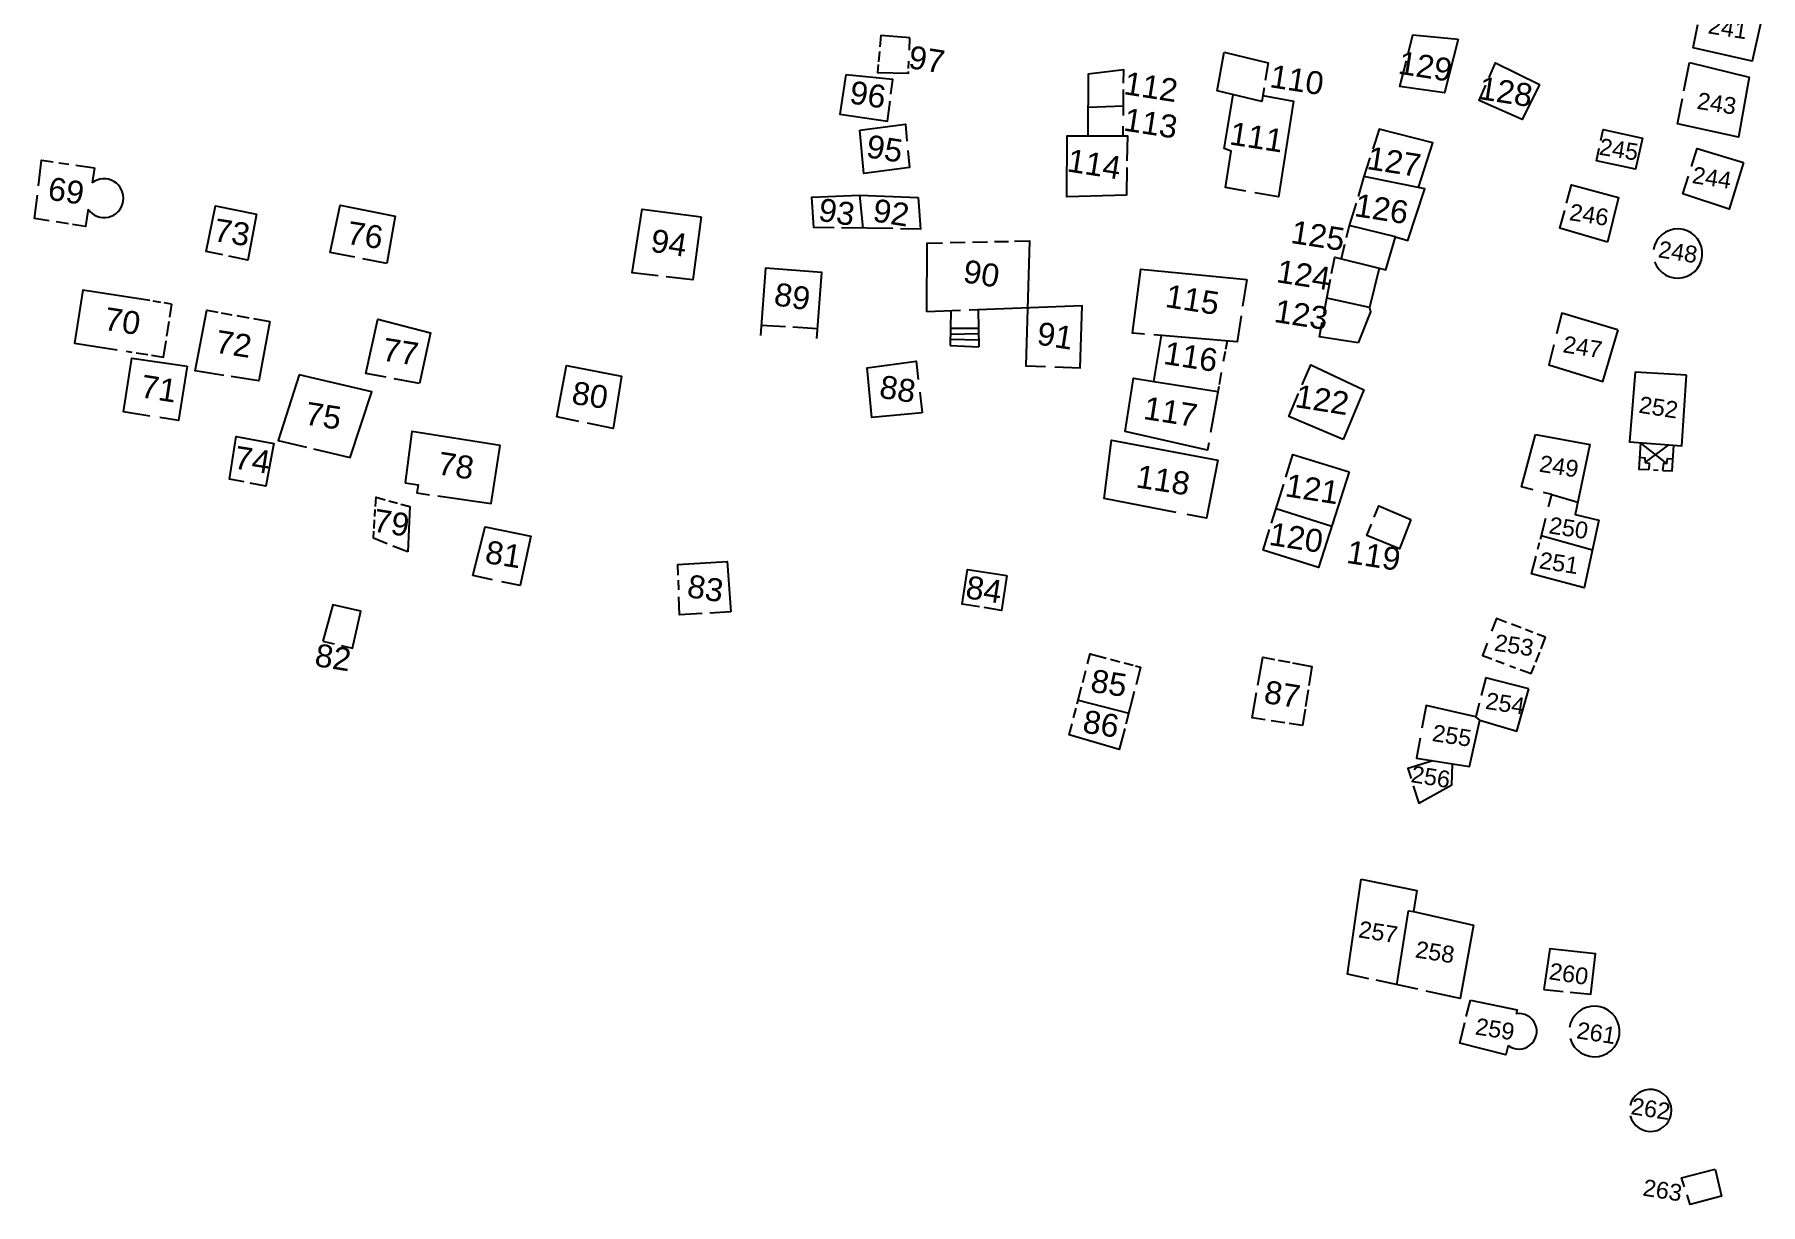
# Model space of a CAD drawing. Header units: inches. Extents: x -39969 to 331006, y -53373 to 393712.
# Drawn here: x -39969 to 110192, y -53373 to 48344 of the extents above; entities that cross this region are included whole.
import ezdxf

# ---------------------------------------------------------------- set-up
doc = ezdxf.new("R2010")
doc.units = ezdxf.units.IN
doc.header["$MEASUREMENT"] = 0
doc.layers.add('BUILDINGS', color=40, linetype='Continuous')
doc.layers.add('NUMBERING', color=5, linetype='Continuous')
doc.styles.get("Standard").update_dxf_attribs({"font": 'arial.ttf'})

msp = doc.modelspace()

# ---------------------------------------------------------------- linework, layer by layer
at = {"layer": 'BUILDINGS'}
for points in [[(36195.84542595595, 48063.87284618616), (33663.69710673392, 48264.98757886886), (33570.16056678817, 47274.83421972393)], [(36148.7042956464, 46971.48275724052), (36195.84542595595, 48063.87284618616)], [(79537.23041922973, 46676.37457242608), (79960.81215070188, 48331.2200832665), (83880.24923773855, 47934.84533900023)], [(110192.3770611733, 49273.82353001832), (109456.7874455154, 46020.40700545907), (104336.0725774579, 47178.18826502561), (104737.6136579849, 49202.7600774467)], [(33532.93185949698, 46880.74085685611), (33446.84094851092, 45969.40497940778)], [(67000.13647789508, 43701.07191166281), (66810.45975706726, 42526.17498072981), (62934.60992075875, 43442.00172933936), (63528.85346662996, 46811.81810712813)], [(63528.85346662996, 46811.81810712813), (67352.93627284467, 45886.38698095083), (67103.98852042109, 44344.35299280286)], [(83880.24923773855, 47934.84533900023), (82701.25786613673, 43272.74072444438), (78804.47261322662, 43813.64259964227), (79382.64238196611, 46072.43134143949)], [(33424.50406163931, 45732.95253440738), (33358.88870059699, 45038.36547586322), (36062.56460214407, 44975.38833111525), (36069.42143260315, 45134.28001633286)], [(36080.56387922913, 45392.48125550152), (36108.41999579593, 46037.98435348271)], [(54780.7668700926, 44112.82238894701), (54789.47514246032, 45279.04790690541), (51705.65253564342, 44898.65335541963), (51677.69003014639, 39541.03644502163)], [(86593.59232663734, 44619.84908154605), (87144.66825669631, 45872.62341746688), (90959.87937169152, 43992.11566543579)], [(104016.4459012374, 45901.62063694), (109213.8284313381, 44651.88301283121), (108268.8541302309, 39408.60466247797), (102959.6603612527, 40566.76732781529), (103398.0764081851, 42779.97446420789)], [(103529.0208553597, 43441.00680321455), (104016.4459012374, 45901.62063694)], [(30624.60830499605, 44834.13977125286), (30090.6407590285, 41420.39832472801), (34251.9722580947, 40825.38842105866), (34465.48915961385, 42556.59120494128)], [(34539.88168138638, 43159.76847043633), (34698.328851033, 44444.46387040615), (30624.60830499605, 44834.13977125286)], [(54759.83429153637, 41309.49857878685), (54776.70631590113, 43569.02659136056)], [(90961.69358523191, 43995.79637753964), (89458.17008578405, 40945.41832908988), (85703.74279105662, 42596.93245577812), (86293.83548181131, 43938.40454423428)], [(51690.70150076597, 42034.03461456298), (54766.13696311042, 42153.56225907803)], [(65425.16032765806, 34733.84433084727), (63655.2287004292, 35051.81499737501), (64150.38034248353, 38217.40005132556), (63531.61745045334, 38443.6586945951), (64322.18579780682, 43114.13064104319)], [(66895.47263363747, 43052.76236233115), (69560.09885517135, 42545.51053604483), (68258.59946591035, 34224.81306797266), (66192.51278505103, 34595.98839980364)], [(31844.55472591147, 40026.57862308621), (35798.91725036875, 40557.83564528822), (35935.31723411381, 39067.3288115561)], [(36009.44753810391, 38257.27208241821), (36143.62344443426, 36791.06878966093), (32188.04218564928, 36252.02020052076), (31844.55472591147, 40026.57862308621)], [(55025.91939296201, 34381.14787620306), (49835.6160480082, 34247.1730940938), (49859.42184985801, 39550.52636095882), (55115.0676793866, 39523.09606352449), (55077.87682284415, 37377.97959449888)], [(54746.50948569923, 39525.01964461804), (54752.96012245119, 40388.89905405045)], [(80446.33595526218, 35050.48390540482), (81684.90520340577, 38922.43084290624), (77014.51869975775, 40130.59362775088), (76457.65781230481, 38386.94005170465)], [(96294.1244871132, 39137.53139826656), (96492.63567929342, 40088.30175936221), (99914.28302912787, 39346.803853333), (99327.82931294294, 36640.60901784897), (95921.29421855883, 37351.85893735291)], [(76213.72416006401, 37623.13028407097), (75693.36928793787, 35993.78504896163)], [(95924.58645733818, 37367.62713167072), (96155.83581800386, 38475.197116673)], [(104194.7393857576, 36864.65684464574), (104691.7343378216, 38443.18836572767), (108710.0252472796, 37221.947214216)], [(-39620.18637788297, 35202.97866004706), (-39350.15110346675, 37408.13103485108), (-38351.72399822995, 37266.27893304826)], [(-37846.95693283156, 37194.56386366487), (-36973.32304921747, 37070.44183015824)], [(-36377.95631194487, 36985.85476058722), (-34748.78738413751, 36754.38965374232)], [(-34748.78738413751, 36754.38965374232), (-34954.1538342759, 35441.44850620628)], [(55067.58519169688, 36784.37273740768), (55025.91939296201, 34381.14787620306)], [(108704.8694133274, 37204.98280003667), (107475.3152545877, 33159.33932283522), (103444.031958539, 34480.2959330082), (103929.3866520785, 36021.85622346401)], [(78428.8057728894, 30747.52085846663), (79518.67540931329, 30428.32139983773), (80985.68330200389, 34943.44192412496), (75693.36928793787, 35993.78504896163), (75176.0291107595, 34271.16012206674)], [(93329.43164226039, 33697.34223800898), (93747.30326150358, 35268.20046272874), (97825.77966457234, 34167.71617251635), (96884.31817080826, 30292.70162448287)], [(-38687.80541606994, 32157.22278955579), (-39968.62581716107, 32357.56500560045), (-39719.57496585697, 34391.35513687134)], [(-35310.05833148211, 33166.09311747551), (-35544.76158955693, 31665.59698095918), (-36666.70136366785, 31841.08754968643)], [(-23583.24872320518, 29179.84193706513), (-25043.2433854416, 29487.68323242665), (-24210.22777687013, 33438.41486051679), (-20662.43126485124, 32727.20108449459)], [(-12106.83124230057, 28986.8205370605), (-14239.94961255789, 29403.57214173675), (-13385.27236906067, 33508.62941864134), (-8584.219972964376, 32540.44239744544), (-9322.993845276536, 28442.93665397167)], [(14290.01186451689, 27364.1378671825), (12035.66822944582, 27628.40898764134), (12902.55413610861, 33170.55171021819), (18032.17171267793, 32502.91932630539)], [(29600.21629402787, 31543.15536057949), (27820.55027473719, 31569.84362575412), (27661.29915293679, 34195.53575313092), (31814.04278792441, 34389.47217231989), (36909.25929800795, 34162.84567406774)], [(31814.04278792441, 34389.47217231989), (32084.13575175405, 31505.90595510602)], [(36909.25929800795, 34162.84567406774), (37099.28932334483, 31430.6976031065), (35380.46581338346, 31456.47346055508)], [(75003.0839069672, 33695.2919947207), (74412.43032654375, 31728.55013766885)], [(96884.31817080826, 30292.70162448287), (92743.7539417632, 31495.66930663587), (93158.2390139699, 33053.79686236382)], [(-37008.93280456215, 31894.61840006709), (-38093.74234568328, 32064.30116534233)], [(-20662.43126485124, 32727.20108449459), (-21395.88566996902, 28718.63430857659), (-23051.83990423754, 29067.79387038946)], [(18032.17171267793, 32502.91932630539), (17292.07305094227, 27012.21367019415), (14974.08822618425, 27283.94528970123)], [(77031.85052848607, 28036.36388388276), (77594.19702036306, 27897.84579470754), (78428.8057728894, 30747.52085846663), (74412.43032654375, 31728.55013766885), (74154.95379538463, 30683.26410385967)], [(34713.04411675409, 31466.48226392268), (30226.10812198371, 31533.76934832335)], [(37656.21683326736, 24232.87845739723), (37681.62645133958, 30219.23221731186), (39013.48156576231, 30245.86459794641)], [(39689.6128003113, 30259.38482564688), (41003.39880800992, 30285.65588822962)], [(41646.17892361433, 30298.50921180845), (42936.11237602308, 30324.30330783129)], [(43548.57260333002, 30336.5503410995), (44759.56820001081, 30360.7659598589)], [(45290.1639707163, 30371.37599423529), (46606.36404503509, 30397.69532957674), (46287.06902151555, 19531.4815081954), (47978.04171355814, 19470.84381645918)], [(74009.25760218129, 30091.77642440796), (73704.82984816282, 28855.88095018268)], [(-9322.993845276536, 28442.93665397167), (-11408.16967018694, 28850.32162758708)], [(72881.23576813564, 27579.20764598251), (73154.76931481807, 28991.37274235487), (77031.85052848607, 28036.36388388276), (76187.65565111116, 24609.15787348151), (76258.90944590048, 24245.60748583079), (75203.2700012587, 21526.20840379596)], [(28089.72395182774, 21922.05043795705), (28532.30245947838, 27664.86665123701), (23625.40117542073, 28043.02415561675), (23194.34977437184, 22186.33941006661)], [(56589.63594983146, 22305.56225296855), (55570.9053788483, 22391.9955753386), (56277.54189424217, 27933.76192086935), (65500.88099372759, 27045.3472442329)], [(65500.88099372759, 27045.3472442329), (65138.11379061638, 24726.117459476)], [(72218.1225012727, 24133.86408752203), (72461.46765861288, 25412.08087107539), (72784.03763541579, 27077.40517193079)], [(-29948.5069405213, 25208.50942307711), (-35764.52177145705, 26118.2336113751), (-36484.46762117371, 21515.50259336829), (-32776.75770534948, 20935.55335116387)], [(-28993.01873702929, 25059.05472671986), (-29636.93553424627, 25159.77432644367)], [(-28055.31509474293, 24912.38183993101), (-28702.2183643654, 25013.56857502461)], [(-28202.70254205913, 23785.61255136132), (-28027.1457544975, 24907.97567334771)], [(-23486.15807638319, 18708.2678720355), (-25979.31806298718, 19098.24073338509), (-24973.17608850077, 24366.64857855439), (-24016.2273647897, 24198.49566990137)], [(-23736.00013209135, 24149.25476169586), (-22788.17281392217, 23982.70464622975)], [(40597.63954683766, 24348.24628371001), (37656.21683326736, 24232.87845739723)], [(39746.70666043833, 24314.871183604), (39700.22057988122, 21312.05550938845)], [(48790.22290836646, 19441.71928170323), (50994.99833633751, 19362.65680286288), (51188.67591155694, 24763.64555233717), (41340.66733602435, 24377.38915410638)], [(42142.15035131201, 24408.824742347), (42202.42251568288, 21194.42267039418)], [(76187.65565111116, 24609.15787348151), (72461.46765861288, 25412.08087107539)], [(97750.71748198567, 22676.1553003788), (92906.34041312335, 24110.02842453122), (92455.77272403613, 22335.20367136598)], [(-28462.70949928463, 22123.34574699402), (-28264.45436161757, 23390.82311627269)], [(-19490.7802955769, 23403.2941416502), (-20439.43536254391, 18231.70833283663), (-22866.1876530014, 18611.29389476776)], [(-22363.71114924178, 23908.11918336154), (-21316.97984226421, 23724.18987819553)], [(-20904.88209568709, 23651.77697560191), (-19490.7802955769, 23403.2941416502)], [(-9362.24483661726, 18546.08591681719), (-11156.13354238868, 18876.12220814824), (-10095.50597673282, 23595.55356699229), (-5511.963922351599, 22405.25459745526), (-6474.105693191289, 18014.73147511482)], [(23260.45970956981, 23084.57346767187), (25372.81441038102, 22956.30307155848)], [(26006.83486405388, 22917.80288276077), (28156.40356800333, 22787.27270758152)], [(39723.46362015978, 22813.46334651114), (42172.28643349931, 22801.62370637059)], [(65006.49463563785, 23884.65477526188), (64652.49475443736, 21621.4759067297), (57425.40968776867, 22234.65174633265)], [(75203.2700012587, 21526.20840379596), (71822.35895970091, 22055.04071295262), (72068.6432206668, 23348.69569808245)], [(92210.95491312818, 21370.84532669187), (91766.24359177052, 19619.08930805326), (96491.26352554934, 18179.5257537961), (97816.44921881332, 22656.69955417514)], [(-29785.66541767493, 20467.69536203146), (-28747.09160421044, 20305.24465534091), (-28527.71112326905, 21707.7797831893)], [(39700.22057988122, 21312.05550938845), (42202.42251568288, 21194.42267039418)], [(39708.87579593808, 21871.14799755812), (42191.11671585217, 21797.3773971796)], [(39715.59670972078, 22305.29226198793), (42180.72626804188, 22351.51507127285)], [(62188.84030916914, 12848.13476741314), (62075.2927412428, 12216.40991559625), (54906.69849826769, 13823.08293801546), (55634.61132771148, 18476.74815440178), (57417.74638795107, 18168.9398996234), (58076.4577995427, 22179.41412720084)], [(63779.09864664822, 21695.57845109701), (63647.76167650893, 20964.88179665804)], [(-29937.96885595843, 15176.86699694395), (-32229.71311676875, 15535.33499401808), (-31497.22888039053, 20218.22595912218), (-26690.97687224299, 19499.97903189063)], [(-31987.4421973303, 20812.09090638161), (-31499.31184101105, 20735.7389703989)], [(-31135.81211294607, 20678.88139614463), (-30097.23682394997, 20516.43045863509)], [(7400.75063772127, 14714.72787705064), (5467.977997548878, 15113.58319756389), (6319.269165799023, 19575.28429797292), (11094.01954942197, 18648.73252502084)], [(37250.521806743, 15459.27270814777), (32884.65253782645, 15051.15516203642), (32481.98143538088, 19358.76067501307), (36738.56014587358, 19933.71530586481), (36920.39466514811, 18344.51794797182)], [(63615.38727468997, 20784.7659688592), (63458.94716631249, 19914.40735092759)], [(70331.08778464049, 17900.89233997464), (71062.25061675534, 19636.49537035823), (75694.01470829546, 17457.94983035326), (73880.89226469025, 13148.91018280387)], [(-26690.97687224299, 19499.97903189063), (-27428.58099213243, 14784.35581806301), (-29076.11630081758, 15042.05851742625)], [(-16954.67734151706, 18757.27431750298), (-18781.84711005539, 13053.18474414945), (-16315.46799745038, 12471.85740998387)], [(-15703.80632741749, 12327.6883135736), (-12500.80173381791, 11572.73782274127), (-10612.36898166686, 17280.47798442841), (-16954.67734151706, 18757.27431750298)], [(-6474.105693191289, 18014.73147511482), (-8681.10123596713, 18420.77039024234)], [(11094.01954942197, 18648.73252502084), (10382.42862627655, 14099.41591271758), (8135.292483478785, 14563.14464515448)], [(57417.74638795107, 18168.9398996234), (62991.47796039656, 17313.63024717569)], [(63284.93660523743, 18946.2950617671), (63099.79793776572, 17916.27126276493)], [(103755.8934961371, 18715.02242329716), (99291.00131503493, 18978.57830554247), (98798.51110018043, 12922.9902843535), (103357.7127683759, 12588.54989415407), (103755.8934961371, 18715.02242329716)], [(37043.9719090797, 17264.47753366828), (37250.521806743, 15459.27270814777)], [(63067.42353595048, 17736.15543496609), (62350.80052756891, 13749.20466122031)], [(73880.89226469025, 13148.91018280387), (69165.9679895863, 15135.18084830046), (70002.61834431441, 17121.18564403056)], [(-4871.452027447522, 8228.3717097044), (-240.4379401169717, 7575.276119560003), (548.3147339634597, 12617.90036690235), (-7144.35272873193, 13821.1651224196), (-7715.166734930128, 9376.87001401186)], [(90408.68272096664, 8772.981254667044), (89395.94767405838, 9032.023114144802), (90628.88516934589, 13560.0883538723)], [(90628.88516934589, 13560.0883538723), (95339.53394735981, 12703.78152546287), (94068.62161424756, 6614.019780546427), (96128.74272130428, 6132.47236725688), (94846.79348161444, 227.790218681097), (90274.733551085, 1460.691722333431), (90666.15381335095, 2990.965703874828)], [(-21732.63667643815, 9450.453521102669), (-22993.71944107488, 9690.304341822866), (-22413.013295535, 13402.8532640934), (-19148.5136494413, 12791.34626531601)], [(-19144.87920933962, 12810.74854269624), (-19841.69953444973, 9090.807954460382), (-21195.12574921921, 9348.221977949142)], [(59370.6138699837, 6791.738655537367), (53090.76930769533, 8000.792343020441), (53719.64641946553, 13074.83802077174), (62989.21556369214, 11347.91666916013)], [(99765.57200136037, 12852.05149975419), (99620.7647937573, 10557.47987735272), (100477.9250822328, 10513.41362667084)], [(102034.3484974541, 11036.82645621896), (99765.57200136037, 12852.05149975419)], [(100164.2524506375, 11130.18563956022), (102211.7238647975, 12672.61394834519)], [(101682.4273096882, 10451.49067267776), (102502.7772186585, 10409.31682816148), (102666.3551013656, 12639.26445883513)], [(62989.21556369214, 11347.91666916013), (62003.20070504397, 6284.888718545437), (60321.4878564328, 6608.667611598969)], [(68900.51558711752, 9857.126013070345), (69513.64918503536, 11826.28515714407), (74415.80321544407, 10316.95696526766)], [(99686.52511614564, 11599.49824181199), (100134.9812435992, 11529.35203373432), (100164.2524506375, 11130.18563956022), (100506.8779056035, 11076.59315863252), (100477.9250822328, 10513.41362667084)], [(101682.4273096882, 10451.49067267776), (101780.2018672079, 11076.57933574915), (102034.3484974541, 11036.82645621896), (102106.2644939274, 11496.59712892771), (102579.9856264293, 11461.8472994566)], [(-7715.166734930128, 9376.87001401186), (-6586.970714285971, 9200.400861322882), (-6698.705402337016, 8486.06281119585), (-5599.9420071505, 8331.108083248137)], [(74415.80321544407, 10316.95696526766), (71730.67266598342, 2005.260739773512), (66921.90505313128, 3502.558201432228), (67489.22917364165, 5324.59418731928)], [(67659.59083721787, 5871.73306336999), (68716.04365119338, 9264.670142620802)], [(100886.812099874, 10492.39291667938), (101294.4901492745, 10471.43435928226)], [(-10305.06496288255, 7314.911462634802), (-10252.45159934089, 8110.278305053711), (-9451.899633139372, 7892.690767049789)], [(-9139.183976031842, 7807.69562268257), (-8397.005560494958, 7605.973834455014)], [(-8105.137807194145, 7526.645085632802), (-7312.926162507385, 7311.324421107769), (-7488.267647322267, 3355.770082592964)], [(91762.9823027961, 7279.062824547292), (92038.47323483227, 8356.106212645771), (91317.61823353171, 8540.489700227976)], [(92038.47323483227, 8356.106212645771), (94291.54645989461, 7682.196681201457)], [(-10432.37500585243, 5390.339831680059), (-10381.70049697533, 6156.396616518498)], [(-10362.62629518658, 6444.745177209377), (-10322.20031001046, 7055.872959494592)], [(68056.96212178469, 7147.943176865577), (72887.86584165692, 5587.298176407814)], [(79773.17948346213, 6193.025341928006), (78782.72251698002, 3627.25297921896), (75940.23665066436, 4788.874399989843), (76345.67920411378, 5780.991717368364)], [(76589.9649744071, 6378.758629232645), (76991.09686189517, 7360.327753484249), (79773.17948346213, 6193.025341928006)], [(91044.14689851923, 4468.745571702719), (91512.47392506523, 6299.689783483744)], [(-9276.752450309694, 4065.846000492573), (-10488.17417220026, 4546.812564879656), (-10446.60939623416, 5175.155677527189)], [(-1827.074920915067, 1303.994735568762), (-763.6493453979491, 5531.832507550717), (3220.149745360018, 4733.805886179208), (2269.509180299938, 444.6057979762553), (699.4345879554749, 773.9789299964905)], [(91125.06988789888, 4785.117402940989), (95568.32353372122, 3551.171119004488)], [(-7488.267647322267, 3355.770082592964), (-8797.913175199179, 3875.73410397768)], [(90819.82280824707, 3591.741103947163), (90969.08588318154, 4175.291374593973)], [(16036.78131644055, 1334.032935112715), (16009.13513251767, 2257.337250322104), (20295.80504275859, 2531.806778907776), (20598.13884270564, -1862.439673990011)], [(42260.27090399339, -1420.376149207354), (40728.88487801328, -1180.841184139252), (41200.40543688833, 1833.666508108378), (44638.33257320152, 1318.859438091517)], [(-113.1118898019195, 944.436422586441), (-1827.074920915067, 1303.994735568762)], [(16074.63042102009, 69.97994017601013), (16049.4117423743, 912.212448000908)], [(44638.33257320152, 1318.859438091517), (44163.30896041914, -1718.043848097324), (42640.87792506442, -1479.909596681595)], [(-13293.64655045047, -4773.560685753822), (-12295.40873926133, -5009.485317856073), (-11580.75328141451, -1796.768865376711), (-14024.25680522621, -1253.221635043621), (-14895.15158322826, -4395.059209018945)], [(18118.41992432997, -2004.245857298374), (16140.12570952997, -2117.377369970083), (16093.06902689487, -545.8173218965529)], [(20598.13884270564, -1862.439673990011), (18792.98916612938, -1965.669674813748)], [(88110.1568277441, -2761.254803836346), (87227.55629684032, -2421.441842347384), (86802.48941146953, -3541.359594374895)], [(89358.86177501455, -3242.022842496634), (88529.84989298136, -2922.842224687338)], [(-14895.15158322826, -4395.059209018945), (-13911.61800695583, -4627.508625924586)], [(90386.42006496713, -3637.646472215653), (89752.11774076147, -3393.431627869606)], [(91490.16725318506, -4062.603842645883), (90767.9460740611, -3784.53906801343)], [(91100.22953571752, -5060.877062797545), (91490.16725318506, -4062.603842645883)], [(51648.48745764047, -6366.508835375309), (51869.01451843604, -5512.474449723959), (53258.26477868481, -5872.144887149333)], [(53657.249757085, -5975.440244197845), (54455.21971388161, -6182.030958324671)], [(66469.87831596285, -8224.612754762173), (66906.93698334694, -5798.645136833191), (67902.7152472399, -5984.114294290543)], [(86415.74037428945, -4560.321850001812), (86005.75813035668, -5640.496309131384), (86822.18313799798, -5944.482649445534)], [(90647.28422345594, -6220.455003470181), (90982.88584792239, -5361.286732941866)], [(51227.0474226065, -7998.618201464416), (51496.17365623266, -6956.373967289926)], [(54840.90577411652, -6281.883287280798), (55607.84395334497, -6480.44001841545)], [(55820.63681350277, -6535.531101167201), (56264.94356180726, -6650.560053884984)], [(56264.94356180726, -6650.560053884984), (55867.76690312847, -8184.680512726307)], [(68239.00280530006, -6046.749694496393), (69252.41153357178, -6235.502622574568)], [(69488.72262256965, -6279.516857624054), (71148.79322422296, -6588.714102625847), (70888.71061505377, -8251.464562177656)], [(87178.0265237838, -6076.976788580418), (87904.344288297, -6347.412746667863)], [(88398.32277503981, -6531.339881390334), (88871.33118484168, -6707.45905226469)], [(89290.04299602285, -6863.361517220737), (90255.71049099787, -7222.916559010743), (90528.35143587738, -6524.932902127503)], [(50746.05576039851, -9861.352948129175), (51131.994426243, -8366.729611754416)], [(55713.91893308981, -8778.928218960762), (54980.27972552552, -11612.65697199106)], [(67110.30193147437, -11234.38769769669), (65960.05559284613, -11054.4694981873), (66357.57310059294, -8847.981735020876)], [(70830.12418342383, -8626.017156958578), (70605.11962646246, -10064.50791835785)], [(85764.34203226121, -11254.87726730108), (88994.61514761671, -12223.14456933737), (90039.02388695999, -8535.854201316833)], [(90039.02388695999, -8535.854201316833), (86297.92511643843, -7580.671476006507), (85903.5540850237, -9125.277488678694)], [(50433.4114049226, -11072.12966230512), (50651.00276403502, -10229.46435838938)], [(50835.56093912199, -9514.726552069189), (55228.94937717915, -10652.15440532565)], [(70567.26136541738, -10306.54194420576), (70343.0373150669, -11740.04279974103)], [(85731.36161940543, -9799.6919272244), (85428.50799362733, -10985.85798427463), (81108.9899869822, -9992.240910798311), (80740.78717111795, -11961.62866386771)], [(54881.54257567226, -11994.0355810523), (54411.15357060731, -13810.94344940782), (50056.26109762117, -12532.71835294366), (50299.42118110879, -11591.03313863278)], [(68799.40291586144, -11498.59197959304), (67626.16339567676, -11315.07725325227)], [(70342.58727846669, -11739.97240632773), (69178.31012655424, -11557.85954764485)], [(80576.87106401102, -12838.35844415426), (80253.14691758156, -14569.84539067745), (84869.67095546053, -15291.94870460034), (85764.34203226121, -11254.87726730108), (85428.50799362733, -10985.85798427463)], [(81690.45803220198, -14794.66543069482), (79521.27418581769, -15459.67117255926), (79797.09689233825, -16347.10202011466)], [(79988.94684901088, -16964.35928583145), (80456.61951220036, -18469.04739913345), (83344.12890172377, -16897.60334905982), (83399.52142390236, -15061.99217453599)], [(76113.24393630026, -33742.6895184815), (74261.52948620915, -33343.07309055328), (75450.94723505527, -25101.01885542274)], [(75450.94723505527, -25101.01885542274), (80304.77375167981, -26068.37221986056), (80016.23019423336, -27913.07815498115), (85212.99113305286, -29083.92631742358), (84073.82796118781, -35460.65426841378), (81100.80366409197, -34819.04921442272)], [(78567.52642326802, -34272.34548163413), (79575.12402985618, -27830.60995477438), (80016.23019423336, -27913.07815498115)], [(93630.65318792687, -34919.80095529557), (95438.14819058774, -35096.82819703221), (95835.44513202833, -31574.36244142056), (91855.29967207834, -31148.09997233749), (91351.48274534196, -34696.57751274109)], [(80387.28283465283, -34665.06508088112), (76747.77001189068, -33879.62588235737)], [(84598.22437855227, -37044.05580973625), (84951.04396825282, -35597.06620198488)], [(84951.04396825282, -35597.06620198488), (89011.0148491636, -36451.93640756607), (88925.50088011846, -36797.32631567121)], [(91351.48274534196, -34696.57751274109), (93012.3768571131, -34859.24656742811)], [(88244.55509214102, -39547.6582877338), (88044.18859210983, -40356.93620806933), (84032.6193163209, -39363.72475966811), (84471.4878689423, -37563.82970464231)], [(103583.0644194894, -51845.17108643055), (103333.8142034635, -51063.34631624818), (106254.6398805641, -50311.89752078056)], [(106254.6398805641, -50311.89752078056), (106799.397123415, -52659.3013869524), (104070.2081131637, -53373.19787183403), (103802.8490765393, -52534.57104653119)]]:
    msp.add_lwpolyline(points, dxfattribs=at)
for centre, radius, start, end in [((-33913.96766508372, 34113.23312997819), 1687.05167441722, 214.1538711555391, 128.0661187505803), ((102991.1061616764, 29299.43419373037), 2139.227766408119, 199.4723841563028, 171.109994285936), ((89183.4620439932, -38320.65665248037), 1545.017565302551, 232.5766273084336, 99.6113029056859), ((95742.499654416, -38330.21514195204), 2198.551177806221, 196.0332705726846, 171.109994285936), ((100622.6672925167, -45198.35868772863), 1825.211284790654, 194.5242138882436, 166.6910070872853)]:
    msp.add_arc(centre, radius, start, end, dxfattribs=at)

# ---------------------------------------------------------------- texts
at = {"layer": 'NUMBERING'}
for s, height, p in [('241', 1458.387028196238, (105557.7172337659, 48455.68797990679)), ('97', 1996.506586823147, (35977.59181843326, 45433.53251257538)), ('129', 1996.506586823147, (78584.62038912997, 44952.82454988361)), ('110', 1996.506586823147, (67414.579229597, 43778.06789392233)), ('96', 1996.506586823147, (30854.20207452029, 42377.01611265539)), ('112', 1996.506586823147, (54715.32181682809, 43171.72917187214)), ('128', 1996.506586823147, (85582.99368948491, 42749.88159301877)), ('243', 1458.387028196238, (104597.8349625692, 41899.06657654047)), ('113', 1996.506586823147, (54695.24596415087, 40007.60346361995)), ('111', 1996.506586823147, (63906.97298002242, 38802.28951734305)), ('95', 1996.506586823147, (32314.2728452757, 37683.91501113773)), ('245', 1458.387028196238, (96077.19986159727, 37904.46183401346)), ('114', 1996.506586823147, (49779.48953451589, 36454.48397231102)), ('127', 1996.506586823147, (75867.98911700396, 36662.84641772509)), ('244', 1458.387028196238, (104175.1085371561, 35441.8687453568)), ('69', 1996.506586823147, (-38896.20043575391, 34012.18374142052)), ('93', 1996.506586823147, (28143.20458955318, 32173.81085205078)), ('92', 1996.506586823147, (32882.92133109643, 32117.22278648615)), ('126', 1996.506586823147, (74776.778460145, 32568.33162528277)), ('246', 1458.387028196238, (93491.50588417426, 32220.47920146585)), ('73', 1996.506586823147, (-24474.03342592345, 30400.12663406134)), ('76', 1996.506586823147, (-12890.38474961743, 30160.45512992144)), ('125', 1996.506586823147, (69242.94635146856, 30234.79176396132)), ('94', 1996.506586823147, (13545.2015610449, 29486.8077249229)), ('248', 1458.387028196238, (101220.3707217313, 28984.0976472795)), ('90', 1996.506586823147, (40738.09067541734, 26815.66209253669)), ('124', 1996.506586823147, (67998.59074545278, 26823.54426944256)), ('89', 1996.506586823147, (24275.35267355293, 24827.36123985052)), ('115', 1996.506586823147, (58323.61121461167, 24669.92445078492)), ('70', 1996.506586823147, (-34002.04833415523, 22686.65368163586)), ('123', 1996.506586823147, (67789.26618912816, 23366.46775057912)), ('72', 1996.506586823147, (-24327.22962383554, 20700.59020870924)), ('91', 1996.506586823147, (47150.50399114936, 21413.08312633634)), ('77', 1996.506586823147, (-9808.89917736501, 20020.85134935379)), ('116', 1996.506586823147, (58179.32548264414, 19715.06531494856)), ('247', 1458.387028196238, (92933.02317029239, 20724.11481946707)), ('71', 1996.506586823147, (-30834.25169821084, 16815.76294016838)), ('80', 1996.506586823147, (6677.125805344434, 16254.80586570501)), ('88', 1996.506586823147, (33447.80515114963, 16780.7180967629)), ('117', 1996.506586823147, (56423.52882858737, 14928.70975750685)), ('122', 1996.506586823147, (69614.37078982593, 15962.28626480699)), ('252', 1458.387028196238, (99533.2005851865, 15474.54708760977)), ('75', 1996.506586823147, (-16524.54393668845, 14456.3897421062)), ('74', 1996.506586823147, (-22703.11804029718, 10625.63276737928)), ('78', 1996.506586823147, (-4988.742919534445, 10120.77445676923)), ('118', 1996.506586823147, (55776.30978928879, 8984.456739723682)), ('249', 1458.387028196238, (90874.95564208923, 10347.78959554434)), ('121', 1996.506586823147, (68749.72003230453, 8211.009352952242)), ('79', 1996.506586823147, (-10602.74859440327, 5152.924750357867)), ('250', 1458.387028196238, (91711.02239784598, 4987.838230222464)), ('120', 1996.506586823147, (67354.28678220138, 3982.974736452103)), ('81', 1996.506586823147, (-853.3146867416798, 2411.329410552979)), ('119', 1996.506586823147, (74094.97359812632, 2418.644773244859)), ('251', 1458.387028196238, (90865.36177678405, 1945.432747155428)), ('83', 1996.506586823147, (16719.34552716464, -548.8284039199351)), ('84', 1996.506586823147, (40949.25231511891, -646.6922174692154)), ('253', 1458.387028196238, (86962.4275846146, -5206.830846756696)), ('82', 1996.506586823147, (-15677.03378191963, -6551.89830094576)), ('85', 1996.506586823147, (51819.73634198682, -8783.786591708658)), ('87', 1996.506586823147, (66905.34407295659, -9753.379648089405)), ('254', 1458.387028196238, (86191.75900293514, -10269.60903456807)), ('86', 1996.506586823147, (51135.31362839416, -12327.57836249471)), ('255', 1458.387028196238, (81556.13506622986, -13067.11029264331)), ('256', 1458.387028196238, (79712.48723197356, -16649.23521876335)), ('257', 1458.387028196238, (75141.51989302784, -30140.25842690468)), ('258', 1458.387028196238, (80086.85272393376, -31887.62178036571)), ('260', 1458.387028196238, (91724.55701889838, -33777.51696100831)), ('259', 1458.387028196238, (85302.25254049525, -38581.14689573647)), ('261', 1458.387028196238, (94121.39274076, -38917.22333776951)), ('262', 1458.387028196238, (98851.9318525754, -45513.6952341795)), ('263', 1458.387028196238, (99880.3723115474, -52592.06527680159))]:
    msp.add_text(s, height=height, rotation=351.109994285936, dxfattribs=at).set_placement(p)

doc.saveas('drawing.dxf')
